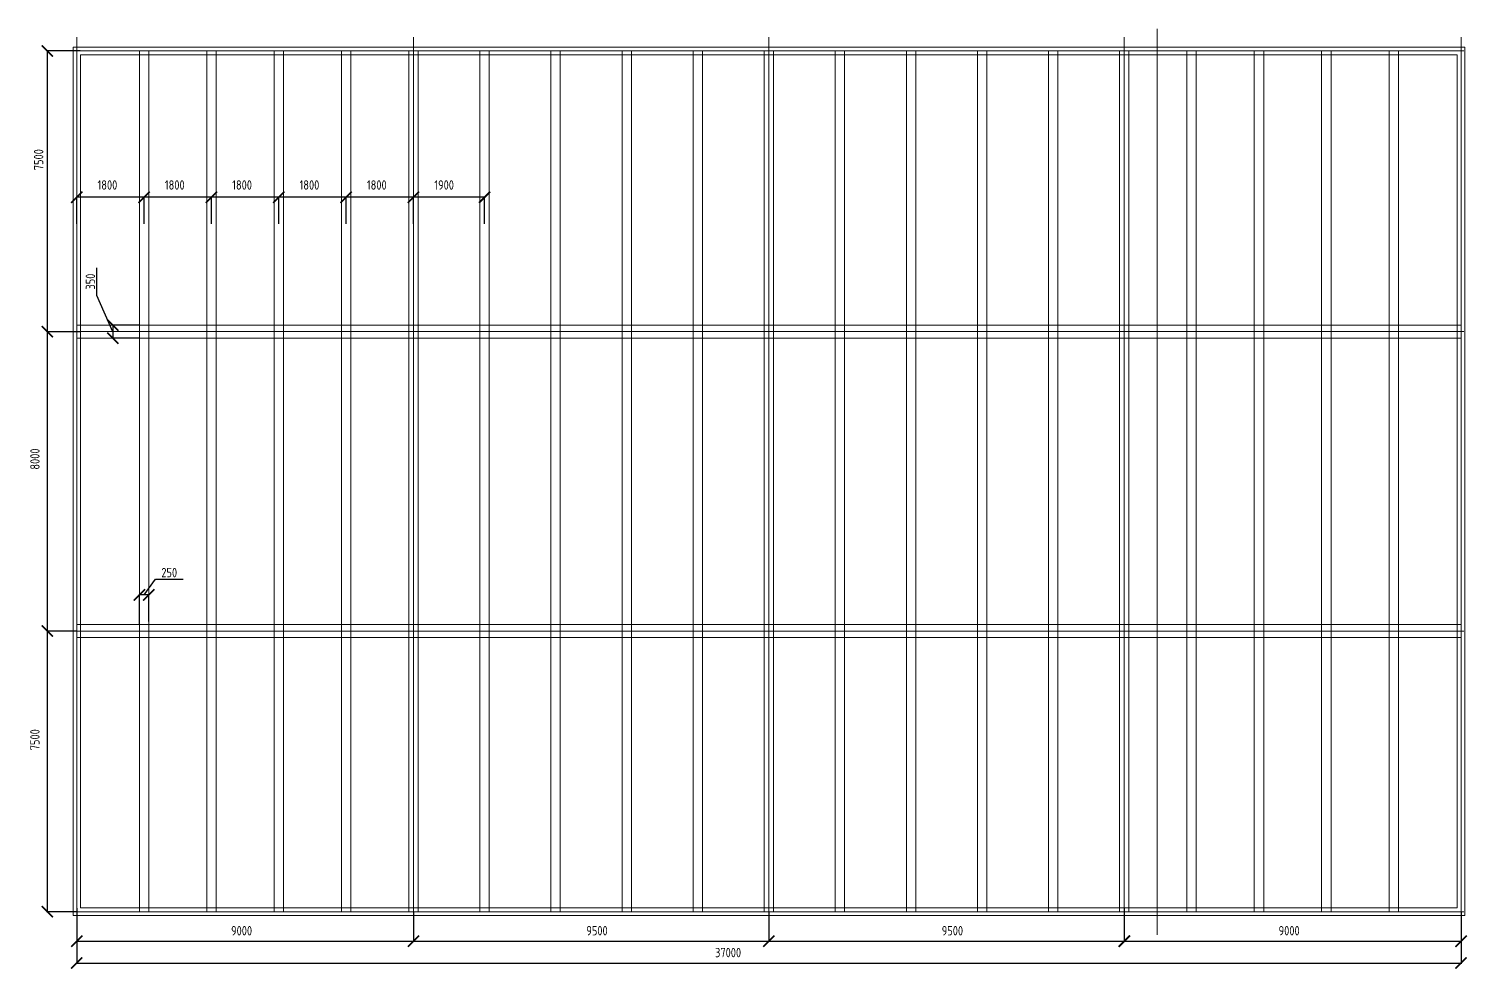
# Model space of a CAD drawing. Header units: millimetres. Extents: x -1960873 to -640355, y 7839719 to 16131025.
# Drawn here: x -816773 to -778324, y 7935632 to 7960762 of the extents above; entities that cross this region are included whole.
import ezdxf

# ---------------------------------------------------------------- set-up
doc = ezdxf.new("R2010")
doc.units = ezdxf.units.MM
doc.linetypes.add('DASHDOT_axis', pattern=[24, 20, -1.5, 1, -1.5])
doc.layers.get('0').update_dxf_attribs({"lineweight": 15})
doc.layers.add('КМ-Размеры', color=2, linetype='Continuous')
doc.styles.add('GOST-2.304_Type-B', font='')
doc.styles.get('GOST-2.304_Type-B').set_extended_font_data('ГОСТ тип А')
doc.dimstyles.new('SPDS', dxfattribs={"dimscale": 100, "dimtxt": 2.5, "dimasz": 2, "dimexe": 1.25, "dimexo": 0.625, "dimtad": 1, "dimdec": 0, "dimrnd": 0.001, "dimtxsty": 'GOST-2.304_Type-B', "dimblk": 'ARCHTICK', "dimcen": 2.5, "dimdle": 2, "dimadec": 0, "dimazin": 2, "dimtfac": 0.75, "dimtdec": 0, "dimtmove": 1, "dimatfit": 3, "dimfxl": 1.25, "dimtolj": 1, "dimarcsym": 0})

# ---------------------------------------------------------------- blocks, each defined once
blk = doc.blocks.new('_ArchTick')
at = {"color": 0, "linetype": 'ByBlock', "const_width": 0.15}
blk.add_lwpolyline([(-0.5, -0.5), (0.5, 0.5)], dxfattribs=at)
blk = doc.blocks.new('*D178')
at = {"layer": 'Defpoints', "color": 0, "ltscale": 10, "transparency": 16777216}
for p in [(-815490, 7937168), (-778490, 7937168), (-778490, 7935798)]:
    blk.add_point(p, dxfattribs=at)
at = {"layer": 'КМ-Размеры', "color": 0, "lineweight": -2, "ltscale": 10, "transparency": 16777216}
for p, q in [((-815490, 7937162), (-815490, 7935785)), ((-778490, 7937162), (-778490, 7935785))]:
    blk.add_line(p, q, dxfattribs=at)
at = {"layer": 'КМ-Размеры', "color": 0, "linetype": 'ByBlock', "ltscale": 10, "transparency": 16777216}
blk.add_line((-815510, 7935798), (-778470, 7935798), dxfattribs=at)
at = {"layer": 'КМ-Размеры', "color": 0, "ltscale": 10, "transparency": 16777216, "xscale": 300, "yscale": 300, "zscale": 300, "rotation": 180}
blk.add_blockref('_ArchTick', (-815490, 7935798), dxfattribs=at)
at = {"layer": 'КМ-Размеры', "color": 0, "ltscale": 10, "transparency": 16777216, "xscale": 300, "yscale": 300, "zscale": 300}
blk.add_blockref('_ArchTick', (-778490, 7935798), dxfattribs=at)
at = {"layer": 'КМ-Размеры', "color": 0, "lineweight": 15, "ltscale": 10, "transparency": 16777216, "insert": (-798081, 7936077), "char_height": 250, "attachment_point": 5, "style": 'GOST-2.304_Type-B'}
blk.add_mtext('\\A1;37000', dxfattribs=at)
blk = doc.blocks.new('*D179')
at = {"layer": 'Defpoints', "color": 0, "ltscale": 10, "transparency": 16777216}
for p in [(-815490, 7937268), (-806490, 7937168), (-806490, 7936381)]:
    blk.add_point(p, dxfattribs=at)
at = {"layer": 'КМ-Размеры', "color": 0, "lineweight": -2, "ltscale": 10, "transparency": 16777216}
for p, q in [((-815490, 7937262), (-815490, 7936369)), ((-806490, 7937162), (-806490, 7936369))]:
    blk.add_line(p, q, dxfattribs=at)
at = {"layer": 'КМ-Размеры', "color": 0, "linetype": 'ByBlock', "ltscale": 10, "transparency": 16777216}
blk.add_line((-815510, 7936381), (-806470, 7936381), dxfattribs=at)
at = {"layer": 'КМ-Размеры', "color": 0, "ltscale": 10, "transparency": 16777216, "xscale": 300, "yscale": 300, "zscale": 300, "rotation": 180}
blk.add_blockref('_ArchTick', (-815490, 7936381), dxfattribs=at)
at = {"layer": 'КМ-Размеры', "color": 0, "ltscale": 10, "transparency": 16777216, "xscale": 300, "yscale": 300, "zscale": 300}
blk.add_blockref('_ArchTick', (-806490, 7936381), dxfattribs=at)
at = {"layer": 'КМ-Размеры', "color": 0, "lineweight": 15, "ltscale": 10, "transparency": 16777216, "insert": (-811085, 7936661), "char_height": 250, "attachment_point": 5, "style": 'GOST-2.304_Type-B'}
blk.add_mtext('\\A1;9000', dxfattribs=at)
blk = doc.blocks.new('*D180')
at = {"layer": 'Defpoints', "color": 0, "ltscale": 10, "transparency": 16777216}
for p in [(-787490, 7937268), (-778490, 7937168), (-778490, 7936381)]:
    blk.add_point(p, dxfattribs=at)
at = {"layer": 'КМ-Размеры', "color": 0, "lineweight": -2, "ltscale": 10, "transparency": 16777216}
for p, q in [((-787490, 7937262), (-787490, 7936369)), ((-778490, 7937162), (-778490, 7936369))]:
    blk.add_line(p, q, dxfattribs=at)
at = {"layer": 'КМ-Размеры', "color": 0, "linetype": 'ByBlock', "ltscale": 10, "transparency": 16777216}
blk.add_line((-787510, 7936381), (-778470, 7936381), dxfattribs=at)
at = {"layer": 'КМ-Размеры', "color": 0, "ltscale": 10, "transparency": 16777216, "xscale": 300, "yscale": 300, "zscale": 300, "rotation": 180}
blk.add_blockref('_ArchTick', (-787490, 7936381), dxfattribs=at)
at = {"layer": 'КМ-Размеры', "color": 0, "ltscale": 10, "transparency": 16777216, "xscale": 300, "yscale": 300, "zscale": 300}
blk.add_blockref('_ArchTick', (-778490, 7936381), dxfattribs=at)
at = {"layer": 'КМ-Размеры', "color": 0, "lineweight": 15, "ltscale": 10, "transparency": 16777216, "insert": (-783085, 7936661), "char_height": 250, "attachment_point": 5, "style": 'GOST-2.304_Type-B'}
blk.add_mtext('\\A1;9000', dxfattribs=at)
blk = doc.blocks.new('*D181')
at = {"layer": 'Defpoints', "color": 0, "ltscale": 10, "transparency": 16777216}
for p in [(-796990, 7937168), (-787490, 7937168), (-787490, 7936381)]:
    blk.add_point(p, dxfattribs=at)
at = {"layer": 'КМ-Размеры', "color": 0, "lineweight": -2, "ltscale": 10, "transparency": 16777216}
for p, q in [((-796990, 7937162), (-796990, 7936369)), ((-787490, 7937162), (-787490, 7936369))]:
    blk.add_line(p, q, dxfattribs=at)
at = {"layer": 'КМ-Размеры', "color": 0, "linetype": 'ByBlock', "ltscale": 10, "transparency": 16777216}
blk.add_line((-797010, 7936381), (-787470, 7936381), dxfattribs=at)
at = {"layer": 'КМ-Размеры', "color": 0, "ltscale": 10, "transparency": 16777216, "xscale": 300, "yscale": 300, "zscale": 300, "rotation": 180}
blk.add_blockref('_ArchTick', (-796990, 7936381), dxfattribs=at)
at = {"layer": 'КМ-Размеры', "color": 0, "ltscale": 10, "transparency": 16777216, "xscale": 300, "yscale": 300, "zscale": 300}
blk.add_blockref('_ArchTick', (-787490, 7936381), dxfattribs=at)
at = {"layer": 'КМ-Размеры', "color": 0, "lineweight": 15, "ltscale": 10, "transparency": 16777216, "insert": (-792085, 7936661), "char_height": 250, "attachment_point": 5, "style": 'GOST-2.304_Type-B'}
blk.add_mtext('\\A1;9500', dxfattribs=at)
blk = doc.blocks.new('*D182')
at = {"layer": 'Defpoints', "color": 0, "ltscale": 10, "transparency": 16777216}
for p in [(-806490, 7937168), (-796990, 7937168), (-796990, 7936381)]:
    blk.add_point(p, dxfattribs=at)
at = {"layer": 'КМ-Размеры', "color": 0, "lineweight": -2, "ltscale": 10, "transparency": 16777216}
for p, q in [((-806490, 7937162), (-806490, 7936369)), ((-796990, 7937162), (-796990, 7936369))]:
    blk.add_line(p, q, dxfattribs=at)
at = {"layer": 'КМ-Размеры', "color": 0, "linetype": 'ByBlock', "ltscale": 10, "transparency": 16777216}
blk.add_line((-806510, 7936381), (-796970, 7936381), dxfattribs=at)
at = {"layer": 'КМ-Размеры', "color": 0, "ltscale": 10, "transparency": 16777216, "xscale": 300, "yscale": 300, "zscale": 300, "rotation": 180}
blk.add_blockref('_ArchTick', (-806490, 7936381), dxfattribs=at)
at = {"layer": 'КМ-Размеры', "color": 0, "ltscale": 10, "transparency": 16777216, "xscale": 300, "yscale": 300, "zscale": 300}
blk.add_blockref('_ArchTick', (-796990, 7936381), dxfattribs=at)
at = {"layer": 'КМ-Размеры', "color": 0, "lineweight": 15, "ltscale": 10, "transparency": 16777216, "insert": (-801585, 7936661), "char_height": 250, "attachment_point": 5, "style": 'GOST-2.304_Type-B'}
blk.add_mtext('\\A1;9500', dxfattribs=at)
blk = doc.blocks.new('*D183')
at = {"layer": 'Defpoints', "color": 0, "ltscale": 10, "transparency": 16777216}
for p in [(-815490, 7944668), (-816277, 7937168), (-815490, 7937168)]:
    blk.add_point(p, dxfattribs=at)
at = {"layer": 'КМ-Размеры', "color": 0, "lineweight": -2, "ltscale": 10, "transparency": 16777216}
for p, q in [((-815497, 7944668), (-816290, 7944668)), ((-815497, 7937168), (-816290, 7937168))]:
    blk.add_line(p, q, dxfattribs=at)
at = {"layer": 'КМ-Размеры', "color": 0, "linetype": 'ByBlock', "ltscale": 10, "transparency": 16777216}
blk.add_line((-816277, 7944688), (-816277, 7937148), dxfattribs=at)
at = {"layer": 'КМ-Размеры', "color": 0, "ltscale": 10, "transparency": 16777216, "xscale": 300, "yscale": 300, "zscale": 300}
for p, rotation in [((-816277, 7944668), 90), ((-816277, 7937168), 270)]:
    blk.add_blockref('_ArchTick', p, dxfattribs=dict(at, rotation=rotation))
at = {"layer": 'КМ-Размеры', "color": 0, "lineweight": 15, "ltscale": 10, "transparency": 16777216, "insert": (-816609, 7941764), "char_height": 250, "attachment_point": 5, "rotation": 90, "style": 'GOST-2.304_Type-B'}
blk.add_mtext('\\A1;7500', dxfattribs=at)
blk = doc.blocks.new('*D184')
at = {"layer": 'Defpoints', "color": 0, "ltscale": 10, "transparency": 16777216}
for p in [(-815490, 7952668), (-816277, 7944668), (-815490, 7944668)]:
    blk.add_point(p, dxfattribs=at)
at = {"layer": 'КМ-Размеры', "color": 0, "lineweight": -2, "ltscale": 10, "transparency": 16777216}
for p, q in [((-815497, 7952668), (-816290, 7952668)), ((-815497, 7944668), (-816290, 7944668))]:
    blk.add_line(p, q, dxfattribs=at)
at = {"layer": 'КМ-Размеры', "color": 0, "linetype": 'ByBlock', "ltscale": 10, "transparency": 16777216}
blk.add_line((-816277, 7952688), (-816277, 7944648), dxfattribs=at)
at = {"layer": 'КМ-Размеры', "color": 0, "ltscale": 10, "transparency": 16777216, "xscale": 300, "yscale": 300, "zscale": 300}
for p, rotation in [((-816277, 7952668), 90), ((-816277, 7944668), 270)]:
    blk.add_blockref('_ArchTick', p, dxfattribs=dict(at, rotation=rotation))
at = {"layer": 'КМ-Размеры', "color": 0, "lineweight": 15, "ltscale": 10, "transparency": 16777216, "insert": (-816609, 7949264), "char_height": 250, "attachment_point": 5, "rotation": 90, "style": 'GOST-2.304_Type-B'}
blk.add_mtext('\\A1;8000', dxfattribs=at)
blk = doc.blocks.new('*D185')
at = {"layer": 'Defpoints', "color": 0, "ltscale": 10, "transparency": 16777216}
for p in [(-815390, 7960168), (-816277, 7952668), (-815390, 7952668)]:
    blk.add_point(p, dxfattribs=at)
at = {"layer": 'КМ-Размеры', "color": 0, "lineweight": -2, "ltscale": 10, "transparency": 16777216}
for p, q in [((-815397, 7960168), (-816290, 7960168)), ((-815397, 7952668), (-816290, 7952668))]:
    blk.add_line(p, q, dxfattribs=at)
at = {"layer": 'КМ-Размеры', "color": 0, "linetype": 'ByBlock', "ltscale": 10, "transparency": 16777216}
blk.add_line((-816277, 7960188), (-816277, 7952648), dxfattribs=at)
at = {"layer": 'КМ-Размеры', "color": 0, "ltscale": 10, "transparency": 16777216, "xscale": 300, "yscale": 300, "zscale": 300}
for p, rotation in [((-816277, 7960168), 90), ((-816277, 7952668), 270)]:
    blk.add_blockref('_ArchTick', p, dxfattribs=dict(at, rotation=rotation))
at = {"layer": 'КМ-Размеры', "color": 0, "lineweight": 15, "ltscale": 10, "transparency": 16777216, "insert": (-816509, 7957264), "char_height": 250, "attachment_point": 5, "rotation": 90, "style": 'GOST-2.304_Type-B'}
blk.add_mtext('\\A1;7500', dxfattribs=at)
blk = doc.blocks.new('*D186')
at = {"layer": 'Defpoints', "color": 0, "ltscale": 10, "transparency": 16777216}
for p in [(-813815, 7952843), (-814528, 7952493), (-813815, 7952493)]:
    blk.add_point(p, dxfattribs=at)
at = {"layer": 'КМ-Размеры', "color": 0, "linetype": 'ByBlock', "ltscale": 10, "transparency": 16777216}
for p, q in [((-814951, 7953634), (-814951, 7954377)), ((-814528, 7952668), (-814951, 7953634)), ((-814528, 7952863), (-814528, 7952473))]:
    blk.add_line(p, q, dxfattribs=at)
at = {"layer": 'КМ-Размеры', "color": 0, "lineweight": -2, "ltscale": 10, "transparency": 16777216}
for p, q in [((-813822, 7952843), (-814541, 7952843)), ((-813822, 7952493), (-814541, 7952493))]:
    blk.add_line(p, q, dxfattribs=at)
at = {"layer": 'КМ-Размеры', "color": 0, "ltscale": 10, "transparency": 16777216, "xscale": 300, "yscale": 300, "zscale": 300}
for p, rotation in [((-814528, 7952843), 90), ((-814528, 7952493), 270)]:
    blk.add_blockref('_ArchTick', p, dxfattribs=dict(at, rotation=rotation))
at = {"layer": 'КМ-Размеры', "color": 0, "lineweight": 15, "ltscale": 10, "transparency": 16777216, "insert": (-815126, 7954006), "char_height": 250, "attachment_point": 5, "rotation": 90, "style": 'GOST-2.304_Type-B'}
blk.add_mtext('\\A1;350', dxfattribs=at)
blk = doc.blocks.new('*D187')
at = {"layer": 'Defpoints', "color": 0, "ltscale": 10, "transparency": 16777216}
for p in [(-813815, 7945632), (-813815, 7944843), (-813565, 7944919)]:
    blk.add_point(p, dxfattribs=at)
at = {"layer": 'КМ-Размеры', "color": 0, "linetype": 'ByBlock', "ltscale": 10, "transparency": 16777216}
for p, q in [((-813690, 7945632), (-813390, 7946055)), ((-813390, 7946055), (-812647, 7946055)), ((-813545, 7945632), (-813835, 7945632))]:
    blk.add_line(p, q, dxfattribs=at)
at = {"layer": 'КМ-Размеры', "color": 0, "lineweight": -2, "ltscale": 10, "transparency": 16777216}
for p, q in [((-813815, 7944850), (-813815, 7945644)), ((-813565, 7944925), (-813565, 7945644))]:
    blk.add_line(p, q, dxfattribs=at)
at = {"layer": 'КМ-Размеры', "color": 0, "ltscale": 10, "transparency": 16777216, "xscale": 300, "yscale": 300, "zscale": 300, "rotation": 180}
blk.add_blockref('_ArchTick', (-813815, 7945632), dxfattribs=at)
at = {"layer": 'КМ-Размеры', "color": 0, "ltscale": 10, "transparency": 16777216, "xscale": 300, "yscale": 300, "zscale": 300}
blk.add_blockref('_ArchTick', (-813565, 7945632), dxfattribs=at)
at = {"layer": 'КМ-Размеры', "color": 0, "lineweight": 15, "ltscale": 10, "transparency": 16777216, "insert": (-813019, 7946230), "char_height": 250, "attachment_point": 5, "style": 'GOST-2.304_Type-B'}
blk.add_mtext('\\A1;250', dxfattribs=at)
blk = doc.blocks.new('*D188')
at = {"layer": 'Defpoints', "color": 0, "ltscale": 10, "transparency": 16777216}
for p in [(-815490, 7956259), (-815490, 7955546), (-813690, 7955546)]:
    blk.add_point(p, dxfattribs=at)
at = {"layer": 'КМ-Размеры', "color": 0, "linetype": 'ByBlock', "ltscale": 10, "transparency": 16777216}
blk.add_line((-813670, 7956259), (-815510, 7956259), dxfattribs=at)
at = {"layer": 'КМ-Размеры', "color": 0, "lineweight": -2, "ltscale": 10, "transparency": 16777216}
for p, q in [((-815490, 7955552), (-815490, 7956271)), ((-813690, 7955552), (-813690, 7956271))]:
    blk.add_line(p, q, dxfattribs=at)
at = {"layer": 'КМ-Размеры', "color": 0, "ltscale": 10, "transparency": 16777216, "xscale": 300, "yscale": 300, "zscale": 300, "rotation": 180}
blk.add_blockref('_ArchTick', (-815490, 7956259), dxfattribs=at)
at = {"layer": 'КМ-Размеры', "color": 0, "ltscale": 10, "transparency": 16777216, "xscale": 300, "yscale": 300, "zscale": 300}
blk.add_blockref('_ArchTick', (-813690, 7956259), dxfattribs=at)
at = {"layer": 'КМ-Размеры', "color": 0, "lineweight": 15, "ltscale": 10, "transparency": 16777216, "insert": (-814671, 7956588), "char_height": 250, "attachment_point": 5, "style": 'GOST-2.304_Type-B'}
blk.add_mtext('\\A1;1800', dxfattribs=at)
blk = doc.blocks.new('*D189')
at = {"layer": 'Defpoints', "color": 0, "ltscale": 10, "transparency": 16777216}
for p in [(-813690, 7956259), (-813690, 7955546), (-811890, 7955546)]:
    blk.add_point(p, dxfattribs=at)
at = {"layer": 'КМ-Размеры', "color": 0, "linetype": 'ByBlock', "ltscale": 10, "transparency": 16777216}
blk.add_line((-811870, 7956259), (-813710, 7956259), dxfattribs=at)
at = {"layer": 'КМ-Размеры', "color": 0, "lineweight": -2, "ltscale": 10, "transparency": 16777216}
for p, q in [((-813690, 7955552), (-813690, 7956271)), ((-811890, 7955552), (-811890, 7956271))]:
    blk.add_line(p, q, dxfattribs=at)
at = {"layer": 'КМ-Размеры', "color": 0, "ltscale": 10, "transparency": 16777216, "xscale": 300, "yscale": 300, "zscale": 300, "rotation": 180}
blk.add_blockref('_ArchTick', (-813690, 7956259), dxfattribs=at)
at = {"layer": 'КМ-Размеры', "color": 0, "ltscale": 10, "transparency": 16777216, "xscale": 300, "yscale": 300, "zscale": 300}
blk.add_blockref('_ArchTick', (-811890, 7956259), dxfattribs=at)
at = {"layer": 'КМ-Размеры', "color": 0, "lineweight": 15, "ltscale": 10, "transparency": 16777216, "insert": (-812871, 7956588), "char_height": 250, "attachment_point": 5, "style": 'GOST-2.304_Type-B'}
blk.add_mtext('\\A1;1800', dxfattribs=at)
blk = doc.blocks.new('*D190')
at = {"layer": 'Defpoints', "color": 0, "ltscale": 10, "transparency": 16777216}
for p in [(-811890, 7956259), (-811890, 7955546), (-810090, 7955546)]:
    blk.add_point(p, dxfattribs=at)
at = {"layer": 'КМ-Размеры', "color": 0, "linetype": 'ByBlock', "ltscale": 10, "transparency": 16777216}
blk.add_line((-810070, 7956259), (-811910, 7956259), dxfattribs=at)
at = {"layer": 'КМ-Размеры', "color": 0, "lineweight": -2, "ltscale": 10, "transparency": 16777216}
for p, q in [((-811890, 7955552), (-811890, 7956271)), ((-810090, 7955552), (-810090, 7956271))]:
    blk.add_line(p, q, dxfattribs=at)
at = {"layer": 'КМ-Размеры', "color": 0, "ltscale": 10, "transparency": 16777216, "xscale": 300, "yscale": 300, "zscale": 300, "rotation": 180}
blk.add_blockref('_ArchTick', (-811890, 7956259), dxfattribs=at)
at = {"layer": 'КМ-Размеры', "color": 0, "ltscale": 10, "transparency": 16777216, "xscale": 300, "yscale": 300, "zscale": 300}
blk.add_blockref('_ArchTick', (-810090, 7956259), dxfattribs=at)
at = {"layer": 'КМ-Размеры', "color": 0, "lineweight": 15, "ltscale": 10, "transparency": 16777216, "insert": (-811071, 7956588), "char_height": 250, "attachment_point": 5, "style": 'GOST-2.304_Type-B'}
blk.add_mtext('\\A1;1800', dxfattribs=at)
blk = doc.blocks.new('*D191')
at = {"layer": 'Defpoints', "color": 0, "ltscale": 10, "transparency": 16777216}
for p in [(-810090, 7956259), (-810090, 7955546), (-808290, 7955546)]:
    blk.add_point(p, dxfattribs=at)
at = {"layer": 'КМ-Размеры', "color": 0, "linetype": 'ByBlock', "ltscale": 10, "transparency": 16777216}
blk.add_line((-808270, 7956259), (-810110, 7956259), dxfattribs=at)
at = {"layer": 'КМ-Размеры', "color": 0, "lineweight": -2, "ltscale": 10, "transparency": 16777216}
for p, q in [((-810090, 7955552), (-810090, 7956271)), ((-808290, 7955552), (-808290, 7956271))]:
    blk.add_line(p, q, dxfattribs=at)
at = {"layer": 'КМ-Размеры', "color": 0, "ltscale": 10, "transparency": 16777216, "xscale": 300, "yscale": 300, "zscale": 300, "rotation": 180}
blk.add_blockref('_ArchTick', (-810090, 7956259), dxfattribs=at)
at = {"layer": 'КМ-Размеры', "color": 0, "ltscale": 10, "transparency": 16777216, "xscale": 300, "yscale": 300, "zscale": 300}
blk.add_blockref('_ArchTick', (-808290, 7956259), dxfattribs=at)
at = {"layer": 'КМ-Размеры', "color": 0, "lineweight": 15, "ltscale": 10, "transparency": 16777216, "insert": (-809271, 7956588), "char_height": 250, "attachment_point": 5, "style": 'GOST-2.304_Type-B'}
blk.add_mtext('\\A1;1800', dxfattribs=at)
blk = doc.blocks.new('*D192')
at = {"layer": 'Defpoints', "color": 0, "ltscale": 10, "transparency": 16777216}
for p in [(-808290, 7956259), (-808290, 7955546), (-806490, 7955546)]:
    blk.add_point(p, dxfattribs=at)
at = {"layer": 'КМ-Размеры', "color": 0, "linetype": 'ByBlock', "ltscale": 10, "transparency": 16777216}
blk.add_line((-806470, 7956259), (-808310, 7956259), dxfattribs=at)
at = {"layer": 'КМ-Размеры', "color": 0, "lineweight": -2, "ltscale": 10, "transparency": 16777216}
for p, q in [((-808290, 7955552), (-808290, 7956271)), ((-806490, 7955552), (-806490, 7956271))]:
    blk.add_line(p, q, dxfattribs=at)
at = {"layer": 'КМ-Размеры', "color": 0, "ltscale": 10, "transparency": 16777216, "xscale": 300, "yscale": 300, "zscale": 300, "rotation": 180}
blk.add_blockref('_ArchTick', (-808290, 7956259), dxfattribs=at)
at = {"layer": 'КМ-Размеры', "color": 0, "ltscale": 10, "transparency": 16777216, "xscale": 300, "yscale": 300, "zscale": 300}
blk.add_blockref('_ArchTick', (-806490, 7956259), dxfattribs=at)
at = {"layer": 'КМ-Размеры', "color": 0, "lineweight": 15, "ltscale": 10, "transparency": 16777216, "insert": (-807471, 7956588), "char_height": 250, "attachment_point": 5, "style": 'GOST-2.304_Type-B'}
blk.add_mtext('\\A1;1800', dxfattribs=at)
blk = doc.blocks.new('*D193')
at = {"layer": 'Defpoints', "color": 0, "ltscale": 10, "transparency": 16777216}
for p in [(-806490, 7956259), (-806490, 7955546), (-804590, 7955546)]:
    blk.add_point(p, dxfattribs=at)
at = {"layer": 'КМ-Размеры', "color": 0, "linetype": 'ByBlock', "ltscale": 10, "transparency": 16777216}
blk.add_line((-804570, 7956259), (-806510, 7956259), dxfattribs=at)
at = {"layer": 'КМ-Размеры', "color": 0, "lineweight": -2, "ltscale": 10, "transparency": 16777216}
for p, q in [((-806490, 7955552), (-806490, 7956271)), ((-804590, 7955552), (-804590, 7956271))]:
    blk.add_line(p, q, dxfattribs=at)
at = {"layer": 'КМ-Размеры', "color": 0, "ltscale": 10, "transparency": 16777216, "xscale": 300, "yscale": 300, "zscale": 300, "rotation": 180}
blk.add_blockref('_ArchTick', (-806490, 7956259), dxfattribs=at)
at = {"layer": 'КМ-Размеры', "color": 0, "ltscale": 10, "transparency": 16777216, "xscale": 300, "yscale": 300, "zscale": 300}
blk.add_blockref('_ArchTick', (-804590, 7956259), dxfattribs=at)
at = {"layer": 'КМ-Размеры', "color": 0, "lineweight": 15, "ltscale": 10, "transparency": 16777216, "insert": (-805671, 7956588), "char_height": 250, "attachment_point": 5, "style": 'GOST-2.304_Type-B'}
blk.add_mtext('\\A1;1900', dxfattribs=at)

msp = doc.modelspace()

# ---------------------------------------------------------------- linework, layer by layer
at = {"transparency": 33554687}
for p, q in [((-815590.3, 7937068.5), (-815590.3, 7960268.5)), ((-815590.3, 7960268.5), (-778390.3, 7960268.5)), ((-815390.3, 7937268.5), (-815390.3, 7960068.5)), ((-815390.3, 7960068.5), (-778590.3, 7960068.5)), ((-813815.3, 7960168.5), (-813815.3, 7937168.5)), ((-813565.3, 7960168.5), (-813565.3, 7937168.5)), ((-812015.3, 7960168.5), (-812015.3, 7937168.5)), ((-811765.3, 7960168.5), (-811765.3, 7937168.5)), ((-810215.3, 7960168.5), (-810215.3, 7937168.5)), ((-809965.3, 7960168.5), (-809965.3, 7937168.5)), ((-808415.3, 7960168.5), (-808415.3, 7937168.5)), ((-808165.3, 7960168.5), (-808165.3, 7937168.5)), ((-806615.3, 7960168.5), (-806615.3, 7937168.5)), ((-806365.3, 7960168.5), (-806365.3, 7937168.5)), ((-804715.3, 7960168.5), (-804715.3, 7937168.5)), ((-804465.3, 7960168.5), (-804465.3, 7937168.5)), ((-802815.3, 7960168.5), (-802815.3, 7937168.5)), ((-802565.3, 7960168.5), (-802565.3, 7937168.5)), ((-800915.3, 7960168.5), (-800915.3, 7937168.5)), ((-800665.3, 7960168.5), (-800665.3, 7937168.5)), ((-799015.3, 7960168.5), (-799015.3, 7937168.5)), ((-798765.3, 7960168.5), (-798765.3, 7937168.5)), ((-797115.3, 7960168.5), (-797115.3, 7937168.5)), ((-796865.3, 7960168.5), (-796865.3, 7937168.5)), ((-795215.3, 7960168.5), (-795215.3, 7937168.5)), ((-794965.3, 7960168.5), (-794965.3, 7937168.5)), ((-793315.3, 7960168.5), (-793315.3, 7937168.5)), ((-793065.3, 7960168.5), (-793065.3, 7937168.5)), ((-791415.3, 7960168.5), (-791415.3, 7937168.5)), ((-791165.3, 7960168.5), (-791165.3, 7937168.5)), ((-789515.3, 7960168.5), (-789515.3, 7937168.5)), ((-789265.3, 7960168.5), (-789265.3, 7937168.5)), ((-787615.3, 7960168.5), (-787615.3, 7937168.5)), ((-787365.3, 7960168.5), (-787365.3, 7937168.5)), ((-785815.3, 7960168.5), (-785815.3, 7937168.5)), ((-785565.3, 7960168.5), (-785565.3, 7937168.5)), ((-784015.3, 7960168.5), (-784015.3, 7937168.5)), ((-783765.3, 7960168.5), (-783765.3, 7937168.5)), ((-782215.3, 7960168.5), (-782215.3, 7937168.5)), ((-781965.3, 7960168.5), (-781965.3, 7937168.5)), ((-780415.3, 7960168.5), (-780415.3, 7937168.5)), ((-780165.3, 7960168.5), (-780165.3, 7937168.5)), ((-778590.3, 7960068.5), (-778590.3, 7937268.5)), ((-778390.3, 7960268.5), (-778390.3, 7937068.5)), ((-815490.3, 7952843.5), (-778490.3, 7952843.5)), ((-815490.3, 7952493.5), (-778490.3, 7952493.5)), ((-815490.3, 7944843.5), (-778490.3, 7944843.5)), ((-815490.3, 7944493.5), (-778490.3, 7944493.5)), ((-815590.3, 7937068.5), (-778390.3, 7937068.5)), ((-815390.3, 7937268.5), (-778590.3, 7937268.5))]:
    msp.add_line(p, q, dxfattribs=at)
at = {"linetype": 'DASHDOT_axis', "transparency": 33554687}
for points in [[(-815490.3, 7960539.3), (-815490.3, 7937168.5)], [(-806490.3, 7960539.3), (-806490.3, 7937168.5)], [(-796990.3, 7960539.3), (-796990.3, 7937168.5)], [(-787490.3, 7960539.3), (-787490.3, 7937168.5)], [(-778490.3, 7960539.3), (-778490.3, 7937168.5)], [(-778415.3, 7960168.5), (-815490.3, 7960168.5)], [(-778415.3, 7952668.5), (-815490.3, 7952668.5)], [(-778415.3, 7944668.5), (-815490.3, 7944668.5)], [(-778415.3, 7937168.5), (-815490.3, 7937168.5)]]:
    msp.add_lwpolyline(points, dxfattribs=at)
at = {"transparency": 33554687}
msp.add_lwpolyline([(-786611.3, 7936552.5), (-786611.3, 7960761.7)], dxfattribs=at)

# ---------------------------------------------------------------- dimensions: what is measured, and where the dimension line sits
at = {"layer": 'КМ-Размеры', "color": 7, "lineweight": 15, "ltscale": 10, "transparency": 33554687}
for base, p1, p2, angle, override, picture, middle in [((-816277.5, 7952668.5), (-815390.3, 7960168.5), (-815390.3, 7952668.5), 270, {"dimscale": 10, "dimtxt": 25, "dimasz": 30, "dimblk1": 'ArchTick', "dimblk2": 'ArchTick', "dimsah": 1, "dimlwd": 65535}, '*D185', (-816377.7, 7957263.5)), ((-815490.3, 7956258.9), (-813690.3, 7955546), (-815490.3, 7955546), 180, {"dimscale": 10, "dimtxt": 25, "dimasz": 30, "dimgap": 5, "dimblk1": 'ArchTick', "dimblk2": 'ArchTick', "dimsah": 1, "dimlwd": 65535}, '*D188', (-814670.6, 7956412.8)), ((-813690.3, 7956258.9), (-811890.3, 7955546), (-813690.3, 7955546), 180, {"dimscale": 10, "dimtxt": 25, "dimasz": 30, "dimgap": 5, "dimblk1": 'ArchTick', "dimblk2": 'ArchTick', "dimsah": 1, "dimlwd": 65535}, '*D189', (-812870.6, 7956412.8)), ((-811890.3, 7956258.9), (-810090.3, 7955546), (-811890.3, 7955546), 180, {"dimscale": 10, "dimtxt": 25, "dimasz": 30, "dimgap": 5, "dimblk1": 'ArchTick', "dimblk2": 'ArchTick', "dimsah": 1, "dimlwd": 65535}, '*D190', (-811070.6, 7956412.8)), ((-810090.3, 7956258.9), (-808290.3, 7955546), (-810090.3, 7955546), 180, {"dimscale": 10, "dimtxt": 25, "dimasz": 30, "dimgap": 5, "dimblk1": 'ArchTick', "dimblk2": 'ArchTick', "dimsah": 1, "dimlwd": 65535}, '*D191', (-809270.6, 7956412.8)), ((-808290.3, 7956258.9), (-806490.3, 7955546), (-808290.3, 7955546), 180, {"dimscale": 10, "dimtxt": 25, "dimasz": 30, "dimgap": 5, "dimblk1": 'ArchTick', "dimblk2": 'ArchTick', "dimsah": 1, "dimlwd": 65535}, '*D192', (-807470.6, 7956412.8)), ((-806490.3, 7956258.9), (-804590.3, 7955546), (-806490.3, 7955546), 180, {"dimscale": 10, "dimtxt": 25, "dimasz": 30, "dimgap": 5, "dimblk1": 'ArchTick', "dimblk2": 'ArchTick', "dimsah": 1, "dimlwd": 65535}, '*D193', (-805670.6, 7956412.8)), ((-814528.2, 7952493.5), (-813815.3, 7952843.5), (-813815.3, 7952493.5), 270, {"dimscale": 10, "dimtxt": 25, "dimasz": 30, "dimgap": 5, "dimblk1": 'ArchTick', "dimblk2": 'ArchTick', "dimsah": 1, "dimlwd": 65535}, '*D186', (-814951.2, 7953684.5)), ((-816277.5, 7944668.5), (-815490.3, 7952668.5), (-815490.3, 7944668.5), 270, {"dimscale": 10, "dimtxt": 25, "dimasz": 30, "dimblk1": 'ArchTick', "dimblk2": 'ArchTick', "dimsah": 1, "dimlwd": 65535}, '*D184', (-816477.7, 7949263.5)), ((-813815.3, 7945631.8), (-813565.3, 7944918.9), (-813815.3, 7944843.5), 180, {"dimscale": 10, "dimtxt": 25, "dimasz": 30, "dimgap": 5, "dimblk1": 'ArchTick', "dimblk2": 'ArchTick', "dimsah": 1, "dimlwd": 65535}, '*D187', (-813340.1, 7946054.9)), ((-816277.5, 7937168.5), (-815490.3, 7944668.5), (-815490.3, 7937168.5), 270, {"dimscale": 10, "dimtxt": 25, "dimasz": 30, "dimblk1": 'ArchTick', "dimblk2": 'ArchTick', "dimsah": 1, "dimlwd": 65535}, '*D183', (-816477.7, 7941763.5))]:
    dim = msp.add_linear_dim(base=base, p1=p1, p2=p2, angle=angle, dimstyle='SPDS', override=override, dxfattribs=at)
    dim.commit()
    dim.dimension.update_dxf_attribs({"geometry": picture, "text_midpoint": middle, "dimtype": 160})
for base, p1, p2, picture, middle in [((-806490.3, 7936381.3), (-815490.3, 7937268.5), (-806490.3, 7937168.5), '*D179', (-811085.4, 7936529.4)), ((-778490.3, 7935797.9), (-815490.3, 7937168.5), (-778490.3, 7937168.5), '*D178', (-798081, 7935946)), ((-796990.3, 7936381.3), (-806490.3, 7937168.5), (-796990.3, 7937168.5), '*D182', (-801585.4, 7936529.4)), ((-787490.3, 7936381.3), (-796990.3, 7937168.5), (-787490.3, 7937168.5), '*D181', (-792085.4, 7936529.4)), ((-778490.3, 7936381.3), (-787490.3, 7937268.5), (-778490.3, 7937168.5), '*D180', (-783085.4, 7936529.4))]:
    dim = msp.add_linear_dim(base=base, p1=p1, p2=p2, dimstyle='SPDS', override={"dimscale": 10, "dimtxt": 25, "dimasz": 30, "dimblk1": 'ArchTick', "dimblk2": 'ArchTick', "dimsah": 1, "dimlwd": 65535}, dxfattribs=at)
    dim.commit()
    dim.dimension.update_dxf_attribs({"geometry": picture, "text_midpoint": middle, "dimtype": 160})

doc.saveas('drawing.dxf')
